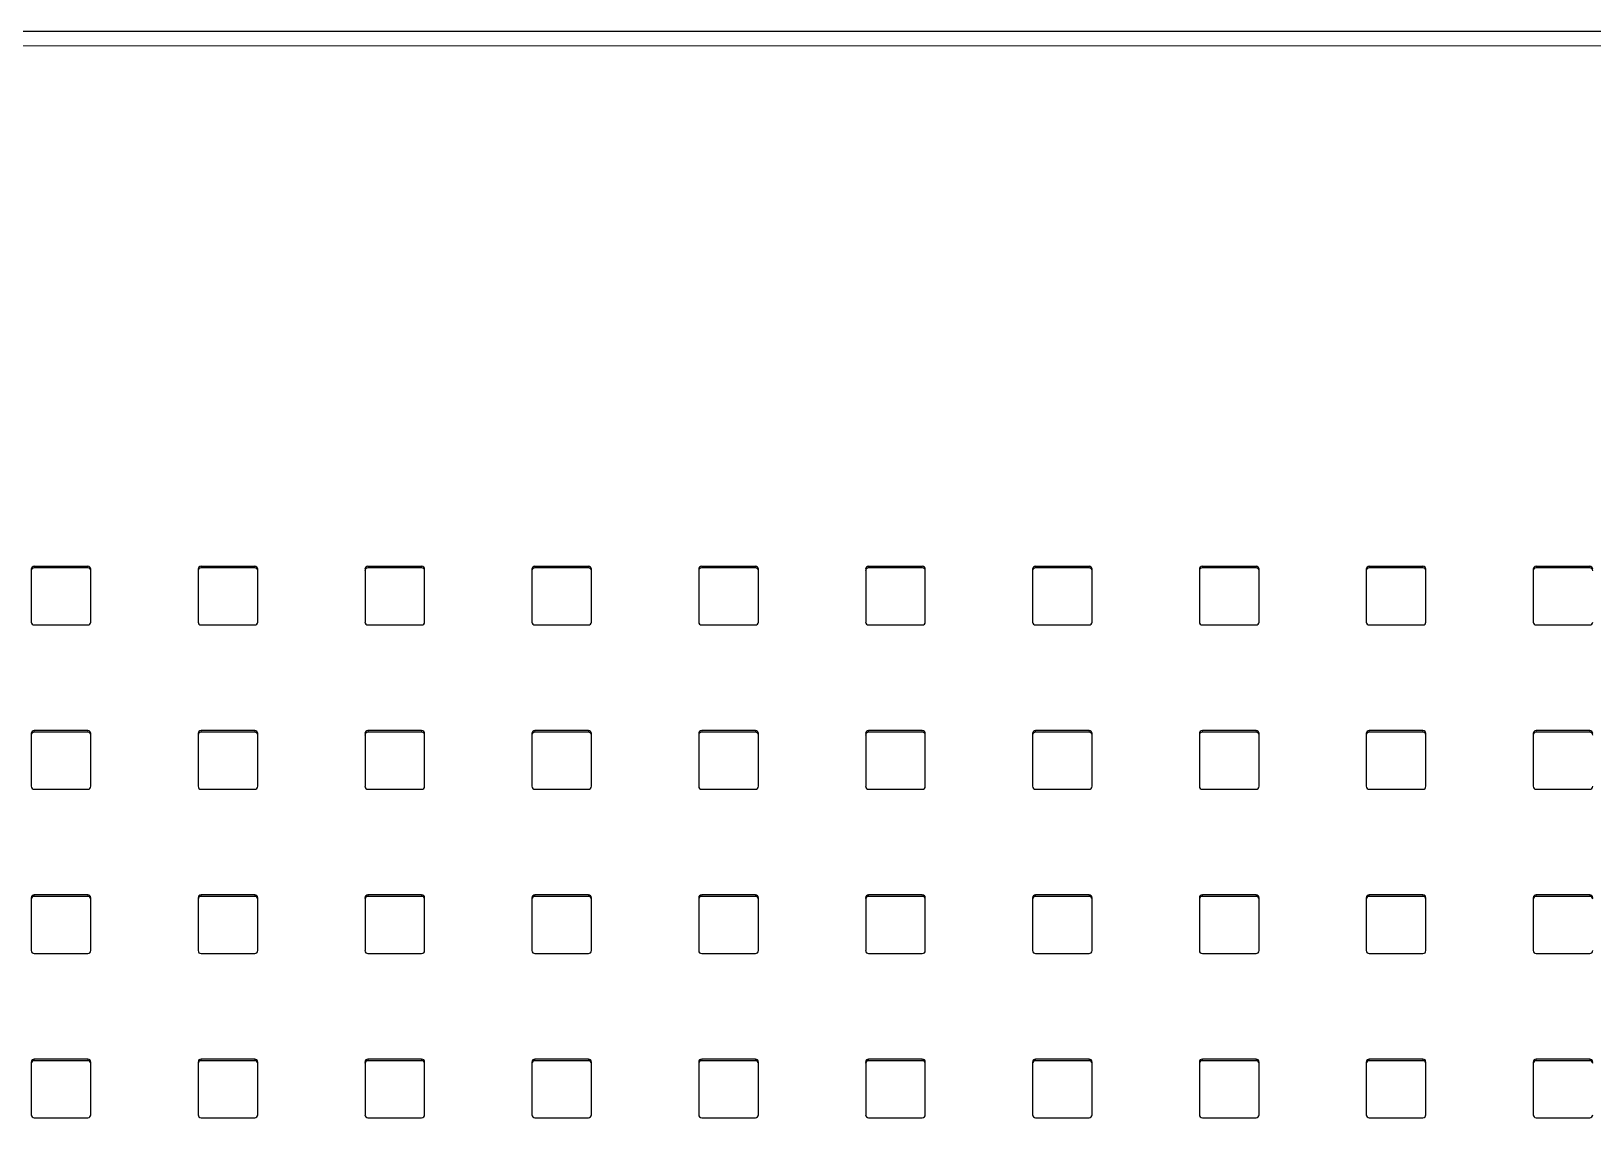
# Model space of a CAD drawing. Header units: millimetres. Extents: x -218071 to -203542, y 15363 to 51382.
# Drawn here: x -217550.5 to -217524.3, y 51363.8 to 51382.04 of the extents above; entities that cross this region are included whole.
import ezdxf

# ---------------------------------------------------------------- set-up
doc = ezdxf.new("R2010")
doc.units = ezdxf.units.MM
doc.header["$LTSCALE"] = 4
doc.layers.add('TPF-EQUIPEMENT', color=7, linetype='Continuous')

msp = doc.modelspace()

# ---------------------------------------------------------------- linework, layer by layer
at = {"layer": 'TPF-EQUIPEMENT', "color": 7, "linetype": 'Continuous', "lineweight": 25, "transparency": 33554671}
for p, q in [((-217638.703, 51382.036), (-217444.503, 51382.036)), ((-217550.502, 51373.004), (-217550.502, 51372.118)), ((-217549.552, 51373.053), (-217550.452, 51373.053)), ((-217549.552, 51373.027), (-217550.452, 51373.027)), ((-217549.502, 51372.118), (-217549.502, 51373.004)), ((-217547.702, 51373.004), (-217547.702, 51372.118)), ((-217546.752, 51373.053), (-217547.652, 51373.053)), ((-217546.752, 51373.027), (-217547.652, 51373.027)), ((-217546.702, 51372.118), (-217546.702, 51373.004)), ((-217544.902, 51373.004), (-217544.902, 51372.118)), ((-217543.952, 51373.053), (-217544.852, 51373.053)), ((-217543.952, 51373.027), (-217544.852, 51373.027)), ((-217543.902, 51372.118), (-217543.902, 51373.004)), ((-217542.102, 51373.004), (-217542.102, 51372.118)), ((-217541.152, 51373.053), (-217542.052, 51373.053)), ((-217541.152, 51373.027), (-217542.052, 51373.027)), ((-217541.102, 51372.118), (-217541.102, 51373.004)), ((-217539.302, 51373.004), (-217539.302, 51372.118)), ((-217538.352, 51373.053), (-217539.252, 51373.053)), ((-217538.352, 51373.027), (-217539.252, 51373.027)), ((-217538.302, 51372.118), (-217538.302, 51373.004)), ((-217536.502, 51373.004), (-217536.502, 51372.118)), ((-217535.552, 51373.053), (-217536.452, 51373.053)), ((-217535.552, 51373.027), (-217536.452, 51373.027)), ((-217535.502, 51372.118), (-217535.502, 51373.004)), ((-217533.702, 51373.004), (-217533.702, 51372.118)), ((-217532.752, 51373.053), (-217533.652, 51373.053)), ((-217532.752, 51373.027), (-217533.652, 51373.027)), ((-217532.702, 51372.118), (-217532.702, 51373.004)), ((-217530.902, 51373.004), (-217530.902, 51372.118)), ((-217529.952, 51373.053), (-217530.852, 51373.053)), ((-217529.952, 51373.027), (-217530.852, 51373.027)), ((-217529.902, 51372.118), (-217529.902, 51373.004)), ((-217528.102, 51373.004), (-217528.102, 51372.118)), ((-217527.152, 51373.053), (-217528.052, 51373.053)), ((-217527.152, 51373.027), (-217528.052, 51373.027)), ((-217527.102, 51372.118), (-217527.102, 51373.004)), ((-217525.302, 51373.004), (-217525.302, 51372.118)), ((-217524.352, 51373.053), (-217525.252, 51373.053)), ((-217524.352, 51373.027), (-217525.252, 51373.027)), ((-217550.452, 51372.069), (-217549.552, 51372.069)), ((-217547.652, 51372.069), (-217546.752, 51372.069)), ((-217544.852, 51372.069), (-217543.952, 51372.069)), ((-217542.052, 51372.069), (-217541.152, 51372.069)), ((-217539.252, 51372.069), (-217538.352, 51372.069)), ((-217536.452, 51372.069), (-217535.552, 51372.069)), ((-217533.652, 51372.069), (-217532.752, 51372.069)), ((-217530.852, 51372.069), (-217529.952, 51372.069)), ((-217528.052, 51372.069), (-217527.152, 51372.069)), ((-217525.252, 51372.069), (-217524.352, 51372.069)), ((-217550.502, 51370.247), (-217550.502, 51369.36)), ((-217549.552, 51370.296), (-217550.452, 51370.296)), ((-217549.552, 51370.27), (-217550.452, 51370.27)), ((-217549.502, 51369.36), (-217549.502, 51370.247)), ((-217547.702, 51370.247), (-217547.702, 51369.36)), ((-217546.752, 51370.296), (-217547.652, 51370.296)), ((-217546.752, 51370.27), (-217547.652, 51370.27)), ((-217546.702, 51369.36), (-217546.702, 51370.247)), ((-217544.902, 51370.247), (-217544.902, 51369.36)), ((-217543.952, 51370.296), (-217544.852, 51370.296)), ((-217543.952, 51370.27), (-217544.852, 51370.27)), ((-217543.902, 51369.36), (-217543.902, 51370.247)), ((-217542.102, 51370.247), (-217542.102, 51369.36)), ((-217541.152, 51370.296), (-217542.052, 51370.296)), ((-217541.152, 51370.27), (-217542.052, 51370.27)), ((-217541.102, 51369.36), (-217541.102, 51370.247)), ((-217539.302, 51370.247), (-217539.302, 51369.36)), ((-217538.352, 51370.296), (-217539.252, 51370.296)), ((-217538.352, 51370.27), (-217539.252, 51370.27)), ((-217538.302, 51369.36), (-217538.302, 51370.247)), ((-217536.502, 51370.247), (-217536.502, 51369.36)), ((-217535.552, 51370.296), (-217536.452, 51370.296)), ((-217535.552, 51370.27), (-217536.452, 51370.27)), ((-217535.502, 51369.36), (-217535.502, 51370.247)), ((-217533.702, 51370.247), (-217533.702, 51369.36)), ((-217532.752, 51370.296), (-217533.652, 51370.296)), ((-217532.752, 51370.27), (-217533.652, 51370.27)), ((-217532.702, 51369.36), (-217532.702, 51370.247)), ((-217530.902, 51370.247), (-217530.902, 51369.36)), ((-217529.952, 51370.296), (-217530.852, 51370.296)), ((-217529.952, 51370.27), (-217530.852, 51370.27)), ((-217529.902, 51369.36), (-217529.902, 51370.247)), ((-217528.102, 51370.247), (-217528.102, 51369.36)), ((-217527.152, 51370.296), (-217528.052, 51370.296)), ((-217527.152, 51370.27), (-217528.052, 51370.27)), ((-217527.102, 51369.36), (-217527.102, 51370.247)), ((-217525.302, 51370.247), (-217525.302, 51369.36)), ((-217524.352, 51370.296), (-217525.252, 51370.296)), ((-217524.352, 51370.27), (-217525.252, 51370.27)), ((-217550.452, 51369.311), (-217549.552, 51369.311)), ((-217547.652, 51369.311), (-217546.752, 51369.311)), ((-217544.852, 51369.311), (-217543.952, 51369.311)), ((-217542.052, 51369.311), (-217541.152, 51369.311)), ((-217539.252, 51369.311), (-217538.352, 51369.311)), ((-217536.452, 51369.311), (-217535.552, 51369.311)), ((-217533.652, 51369.311), (-217532.752, 51369.311)), ((-217530.852, 51369.311), (-217529.952, 51369.311)), ((-217528.052, 51369.311), (-217527.152, 51369.311)), ((-217525.252, 51369.311), (-217524.352, 51369.311)), ((-217550.502, 51367.489), (-217550.502, 51366.603)), ((-217549.552, 51367.538), (-217550.452, 51367.538)), ((-217549.552, 51367.512), (-217550.452, 51367.512)), ((-217549.502, 51366.603), (-217549.502, 51367.489)), ((-217547.702, 51367.489), (-217547.702, 51366.603)), ((-217546.752, 51367.538), (-217547.652, 51367.538)), ((-217546.752, 51367.512), (-217547.652, 51367.512)), ((-217546.702, 51366.603), (-217546.702, 51367.489)), ((-217544.902, 51367.489), (-217544.902, 51366.603)), ((-217543.952, 51367.538), (-217544.852, 51367.538)), ((-217543.952, 51367.512), (-217544.852, 51367.512)), ((-217543.902, 51366.603), (-217543.902, 51367.489)), ((-217542.102, 51367.489), (-217542.102, 51366.603)), ((-217541.152, 51367.538), (-217542.052, 51367.538)), ((-217541.152, 51367.512), (-217542.052, 51367.512)), ((-217541.102, 51366.603), (-217541.102, 51367.489)), ((-217539.302, 51367.489), (-217539.302, 51366.603)), ((-217538.352, 51367.538), (-217539.252, 51367.538)), ((-217538.352, 51367.512), (-217539.252, 51367.512)), ((-217538.302, 51366.603), (-217538.302, 51367.489)), ((-217536.502, 51367.489), (-217536.502, 51366.603)), ((-217535.552, 51367.538), (-217536.452, 51367.538)), ((-217535.552, 51367.512), (-217536.452, 51367.512)), ((-217535.502, 51366.603), (-217535.502, 51367.489)), ((-217533.702, 51367.489), (-217533.702, 51366.603)), ((-217532.752, 51367.538), (-217533.652, 51367.538)), ((-217532.752, 51367.512), (-217533.652, 51367.512)), ((-217532.702, 51366.603), (-217532.702, 51367.489)), ((-217530.902, 51367.489), (-217530.902, 51366.603)), ((-217529.952, 51367.538), (-217530.852, 51367.538)), ((-217529.952, 51367.512), (-217530.852, 51367.512)), ((-217529.902, 51366.603), (-217529.902, 51367.489)), ((-217528.102, 51367.489), (-217528.102, 51366.603)), ((-217527.152, 51367.538), (-217528.052, 51367.538)), ((-217527.152, 51367.512), (-217528.052, 51367.512)), ((-217527.102, 51366.603), (-217527.102, 51367.489)), ((-217525.302, 51367.489), (-217525.302, 51366.603)), ((-217524.352, 51367.538), (-217525.252, 51367.538)), ((-217524.352, 51367.512), (-217525.252, 51367.512)), ((-217550.452, 51366.554), (-217549.552, 51366.554)), ((-217547.652, 51366.554), (-217546.752, 51366.554)), ((-217544.852, 51366.554), (-217543.952, 51366.554)), ((-217542.052, 51366.554), (-217541.152, 51366.554)), ((-217539.252, 51366.554), (-217538.352, 51366.554)), ((-217536.452, 51366.554), (-217535.552, 51366.554)), ((-217533.652, 51366.554), (-217532.752, 51366.554)), ((-217530.852, 51366.554), (-217529.952, 51366.554)), ((-217528.052, 51366.554), (-217527.152, 51366.554)), ((-217525.252, 51366.554), (-217524.352, 51366.554)), ((-217550.502, 51364.732), (-217550.502, 51363.845)), ((-217549.552, 51364.781), (-217550.452, 51364.781)), ((-217549.552, 51364.755), (-217550.452, 51364.755)), ((-217549.502, 51363.845), (-217549.502, 51364.732)), ((-217547.702, 51364.732), (-217547.702, 51363.845)), ((-217546.752, 51364.781), (-217547.652, 51364.781)), ((-217546.752, 51364.755), (-217547.652, 51364.755)), ((-217546.702, 51363.845), (-217546.702, 51364.732)), ((-217544.902, 51364.732), (-217544.902, 51363.845)), ((-217543.952, 51364.781), (-217544.852, 51364.781)), ((-217543.952, 51364.755), (-217544.852, 51364.755)), ((-217543.902, 51363.845), (-217543.902, 51364.732)), ((-217542.102, 51364.732), (-217542.102, 51363.845)), ((-217541.152, 51364.781), (-217542.052, 51364.781)), ((-217541.152, 51364.755), (-217542.052, 51364.755)), ((-217541.102, 51363.845), (-217541.102, 51364.732)), ((-217539.302, 51364.732), (-217539.302, 51363.845)), ((-217538.352, 51364.781), (-217539.252, 51364.781)), ((-217538.352, 51364.755), (-217539.252, 51364.755)), ((-217538.302, 51363.845), (-217538.302, 51364.732)), ((-217536.502, 51364.732), (-217536.502, 51363.845)), ((-217535.552, 51364.781), (-217536.452, 51364.781)), ((-217535.552, 51364.755), (-217536.452, 51364.755)), ((-217535.502, 51363.845), (-217535.502, 51364.732)), ((-217533.702, 51364.732), (-217533.702, 51363.845)), ((-217532.752, 51364.781), (-217533.652, 51364.781)), ((-217532.752, 51364.755), (-217533.652, 51364.755)), ((-217532.702, 51363.845), (-217532.702, 51364.732)), ((-217530.902, 51364.732), (-217530.902, 51363.845)), ((-217529.952, 51364.781), (-217530.852, 51364.781)), ((-217529.952, 51364.755), (-217530.852, 51364.755)), ((-217529.902, 51363.845), (-217529.902, 51364.732)), ((-217528.102, 51364.732), (-217528.102, 51363.845)), ((-217527.152, 51364.781), (-217528.052, 51364.781)), ((-217527.152, 51364.755), (-217528.052, 51364.755)), ((-217527.102, 51363.845), (-217527.102, 51364.732)), ((-217525.302, 51364.732), (-217525.302, 51363.845)), ((-217524.352, 51364.781), (-217525.252, 51364.781)), ((-217524.352, 51364.755), (-217525.252, 51364.755)), ((-217550.452, 51363.796), (-217549.552, 51363.796)), ((-217547.652, 51363.796), (-217546.752, 51363.796)), ((-217544.852, 51363.796), (-217543.952, 51363.796)), ((-217542.052, 51363.796), (-217541.152, 51363.796)), ((-217539.252, 51363.796), (-217538.352, 51363.796)), ((-217536.452, 51363.796), (-217535.552, 51363.796)), ((-217533.652, 51363.796), (-217532.752, 51363.796)), ((-217530.852, 51363.796), (-217529.952, 51363.796)), ((-217528.052, 51363.796), (-217527.152, 51363.796)), ((-217525.252, 51363.796), (-217524.352, 51363.796))]:
    msp.add_line(p, q, dxfattribs=at)
at = {"layer": 'TPF-EQUIPEMENT', "color": 8, "linetype": 'Continuous', "lineweight": 18, "transparency": 33554671}
for p, q in [((-217638.703, 51381.788), (-217444.503, 51381.788)), ((-217550.452, 51373.027), (-217550.452, 51373.053)), ((-217549.552, 51373.027), (-217549.552, 51373.053)), ((-217547.652, 51373.027), (-217547.652, 51373.053)), ((-217546.752, 51373.027), (-217546.752, 51373.053)), ((-217544.852, 51373.027), (-217544.852, 51373.053)), ((-217543.952, 51373.027), (-217543.952, 51373.053)), ((-217542.052, 51373.027), (-217542.052, 51373.053)), ((-217541.152, 51373.027), (-217541.152, 51373.053)), ((-217539.252, 51373.027), (-217539.252, 51373.053)), ((-217538.352, 51373.027), (-217538.352, 51373.053)), ((-217536.452, 51373.027), (-217536.452, 51373.053)), ((-217535.552, 51373.027), (-217535.552, 51373.053)), ((-217533.652, 51373.027), (-217533.652, 51373.053)), ((-217532.752, 51373.027), (-217532.752, 51373.053)), ((-217530.852, 51373.027), (-217530.852, 51373.053)), ((-217529.952, 51373.027), (-217529.952, 51373.053)), ((-217528.052, 51373.027), (-217528.052, 51373.053)), ((-217527.152, 51373.027), (-217527.152, 51373.053)), ((-217525.252, 51373.027), (-217525.252, 51373.053)), ((-217524.352, 51373.027), (-217524.352, 51373.053)), ((-217550.452, 51370.27), (-217550.452, 51370.296)), ((-217549.552, 51370.27), (-217549.552, 51370.296)), ((-217547.652, 51370.27), (-217547.652, 51370.296)), ((-217546.752, 51370.27), (-217546.752, 51370.296)), ((-217544.852, 51370.27), (-217544.852, 51370.296)), ((-217543.952, 51370.27), (-217543.952, 51370.296)), ((-217542.052, 51370.27), (-217542.052, 51370.296)), ((-217541.152, 51370.27), (-217541.152, 51370.296)), ((-217539.252, 51370.27), (-217539.252, 51370.296)), ((-217538.352, 51370.27), (-217538.352, 51370.296)), ((-217536.452, 51370.27), (-217536.452, 51370.296)), ((-217535.552, 51370.27), (-217535.552, 51370.296)), ((-217533.652, 51370.27), (-217533.652, 51370.296)), ((-217532.752, 51370.27), (-217532.752, 51370.296)), ((-217530.852, 51370.27), (-217530.852, 51370.296)), ((-217529.952, 51370.27), (-217529.952, 51370.296)), ((-217528.052, 51370.27), (-217528.052, 51370.296)), ((-217527.152, 51370.27), (-217527.152, 51370.296)), ((-217525.252, 51370.27), (-217525.252, 51370.296)), ((-217524.352, 51370.27), (-217524.352, 51370.296)), ((-217550.452, 51367.512), (-217550.452, 51367.538)), ((-217549.552, 51367.512), (-217549.552, 51367.538)), ((-217547.652, 51367.512), (-217547.652, 51367.538)), ((-217546.752, 51367.512), (-217546.752, 51367.538)), ((-217544.852, 51367.512), (-217544.852, 51367.538)), ((-217543.952, 51367.512), (-217543.952, 51367.538)), ((-217542.052, 51367.512), (-217542.052, 51367.538)), ((-217541.152, 51367.512), (-217541.152, 51367.538)), ((-217539.252, 51367.512), (-217539.252, 51367.538)), ((-217538.352, 51367.512), (-217538.352, 51367.538)), ((-217536.452, 51367.512), (-217536.452, 51367.538)), ((-217535.552, 51367.512), (-217535.552, 51367.538)), ((-217533.652, 51367.512), (-217533.652, 51367.538)), ((-217532.752, 51367.512), (-217532.752, 51367.538)), ((-217530.852, 51367.512), (-217530.852, 51367.538)), ((-217529.952, 51367.512), (-217529.952, 51367.538)), ((-217528.052, 51367.512), (-217528.052, 51367.538)), ((-217527.152, 51367.512), (-217527.152, 51367.538)), ((-217525.252, 51367.512), (-217525.252, 51367.538)), ((-217524.352, 51367.512), (-217524.352, 51367.538)), ((-217550.452, 51364.755), (-217550.452, 51364.781)), ((-217549.552, 51364.755), (-217549.552, 51364.781)), ((-217547.652, 51364.755), (-217547.652, 51364.781)), ((-217546.752, 51364.755), (-217546.752, 51364.781)), ((-217544.852, 51364.755), (-217544.852, 51364.781)), ((-217543.952, 51364.755), (-217543.952, 51364.781)), ((-217542.052, 51364.755), (-217542.052, 51364.781)), ((-217541.152, 51364.755), (-217541.152, 51364.781)), ((-217539.252, 51364.755), (-217539.252, 51364.781)), ((-217538.352, 51364.755), (-217538.352, 51364.781)), ((-217536.452, 51364.755), (-217536.452, 51364.781)), ((-217535.552, 51364.755), (-217535.552, 51364.781)), ((-217533.652, 51364.755), (-217533.652, 51364.781)), ((-217532.752, 51364.755), (-217532.752, 51364.781)), ((-217530.852, 51364.755), (-217530.852, 51364.781)), ((-217529.952, 51364.755), (-217529.952, 51364.781)), ((-217528.052, 51364.755), (-217528.052, 51364.781)), ((-217527.152, 51364.755), (-217527.152, 51364.781)), ((-217525.252, 51364.755), (-217525.252, 51364.781)), ((-217524.352, 51364.755), (-217524.352, 51364.781))]:
    msp.add_line(p, q, dxfattribs=at)
at = {"layer": 'TPF-EQUIPEMENT', "color": 7, "linetype": 'Continuous', "lineweight": 25, "transparency": 33554671}
for centre, start, end in [((-217550.453, 51373.004), 89.5648, 179.5581), ((-217550.453, 51372.978), 89.5648, 179.5581), ((-217549.552, 51373.004), 0.4419, 90.4352), ((-217549.552, 51372.978), 0.4419, 90.4352), ((-217547.653, 51373.004), 89.5648, 179.5581), ((-217547.653, 51372.978), 89.5648, 179.5581), ((-217546.752, 51373.004), 0.4419, 90.4352), ((-217546.752, 51372.978), 0.4419, 90.4352), ((-217544.853, 51373.004), 89.5648, 179.5581), ((-217544.853, 51372.978), 89.5648, 179.5581), ((-217543.952, 51373.004), 0.4419, 90.4352), ((-217543.952, 51372.978), 0.4419, 90.4352), ((-217542.053, 51373.004), 89.5648, 179.5581), ((-217542.053, 51372.978), 89.5648, 179.5581), ((-217541.152, 51373.004), 0.4419, 90.4352), ((-217541.152, 51372.978), 0.4419, 90.4352), ((-217539.253, 51373.004), 89.5648, 179.5581), ((-217539.253, 51372.978), 89.5648, 179.5581), ((-217538.352, 51373.004), 0.4419, 90.4352), ((-217538.352, 51372.978), 0.4419, 90.4352), ((-217536.453, 51373.004), 89.5648, 179.5581), ((-217536.453, 51372.978), 89.5648, 179.5581), ((-217535.552, 51373.004), 0.4419, 90.4352), ((-217535.552, 51372.978), 0.4419, 90.4352), ((-217533.653, 51373.004), 89.5648, 179.5581), ((-217533.653, 51372.978), 89.5648, 179.5581), ((-217532.752, 51373.004), 0.4419, 90.4352), ((-217532.752, 51372.978), 0.4419, 90.4352), ((-217530.853, 51373.004), 89.5648, 179.5581), ((-217530.853, 51372.978), 89.5648, 179.5581), ((-217529.952, 51373.004), 0.4419, 90.4352), ((-217529.952, 51372.978), 0.4419, 90.4352), ((-217528.053, 51373.004), 89.5648, 179.5581), ((-217528.053, 51372.978), 89.5648, 179.5581), ((-217527.152, 51373.004), 0.4419, 90.4352), ((-217527.152, 51372.978), 0.4419, 90.4352), ((-217525.253, 51373.004), 89.5648, 179.5581), ((-217525.253, 51372.978), 89.5648, 179.5581), ((-217524.352, 51373.004), 0.4419, 90.4352), ((-217524.352, 51372.978), 0.4419, 90.4352), ((-217550.453, 51372.118), 180.4419, 270.4352), ((-217549.552, 51372.118), 269.5648, 359.5581), ((-217547.653, 51372.118), 180.4419, 270.4352), ((-217546.752, 51372.118), 269.5648, 359.5581), ((-217544.853, 51372.118), 180.4419, 270.4352), ((-217543.952, 51372.118), 269.5648, 359.5581), ((-217542.053, 51372.118), 180.4419, 270.4352), ((-217541.152, 51372.118), 269.5648, 359.5581), ((-217539.253, 51372.118), 180.4419, 270.4352), ((-217538.352, 51372.118), 269.5648, 359.5581), ((-217536.453, 51372.118), 180.4419, 270.4352), ((-217535.552, 51372.118), 269.5648, 359.5581), ((-217533.653, 51372.118), 180.4419, 270.4352), ((-217532.752, 51372.118), 269.5648, 359.5581), ((-217530.853, 51372.118), 180.4419, 270.4352), ((-217529.952, 51372.118), 269.5648, 359.5581), ((-217528.053, 51372.118), 180.4419, 270.4352), ((-217527.152, 51372.118), 269.5648, 359.5581), ((-217525.253, 51372.118), 180.4419, 270.4352), ((-217524.352, 51372.118), 269.5648, 359.5581), ((-217550.453, 51370.246), 89.5648, 179.5581), ((-217550.453, 51370.22), 89.5648, 179.5581), ((-217549.552, 51370.246), 0.4419, 90.4352), ((-217549.552, 51370.22), 0.4419, 90.4352), ((-217547.653, 51370.246), 89.5648, 179.5581), ((-217547.653, 51370.22), 89.5648, 179.5581), ((-217546.752, 51370.246), 0.4419, 90.4352), ((-217546.752, 51370.22), 0.4419, 90.4352), ((-217544.853, 51370.246), 89.5648, 179.5581), ((-217544.853, 51370.22), 89.5648, 179.5581), ((-217543.952, 51370.246), 0.4419, 90.4352), ((-217543.952, 51370.22), 0.4419, 90.4352), ((-217542.053, 51370.246), 89.5648, 179.5581), ((-217542.053, 51370.22), 89.5648, 179.5581), ((-217541.152, 51370.246), 0.4419, 90.4352), ((-217541.152, 51370.22), 0.4419, 90.4352), ((-217539.253, 51370.246), 89.5648, 179.5581), ((-217539.253, 51370.22), 89.5648, 179.5581), ((-217538.352, 51370.246), 0.4419, 90.4352), ((-217538.352, 51370.22), 0.4419, 90.4352), ((-217536.453, 51370.246), 89.5648, 179.5581), ((-217536.453, 51370.22), 89.5648, 179.5581), ((-217535.552, 51370.246), 0.4419, 90.4352), ((-217535.552, 51370.22), 0.4419, 90.4352), ((-217533.653, 51370.246), 89.5648, 179.5581), ((-217533.653, 51370.22), 89.5648, 179.5581), ((-217532.752, 51370.246), 0.4419, 90.4352), ((-217532.752, 51370.22), 0.4419, 90.4352), ((-217530.853, 51370.246), 89.5648, 179.5581), ((-217530.853, 51370.22), 89.5648, 179.5581), ((-217529.952, 51370.246), 0.4419, 90.4352), ((-217529.952, 51370.22), 0.4419, 90.4352), ((-217528.053, 51370.246), 89.5648, 179.5581), ((-217528.053, 51370.22), 89.5648, 179.5581), ((-217527.152, 51370.246), 0.4419, 90.4352), ((-217527.152, 51370.22), 0.4419, 90.4352), ((-217525.253, 51370.246), 89.5648, 179.5581), ((-217525.253, 51370.22), 89.5648, 179.5581), ((-217524.352, 51370.246), 0.4419, 90.4352), ((-217524.352, 51370.22), 0.4419, 90.4352), ((-217550.453, 51369.361), 180.4419, 270.4352), ((-217549.552, 51369.361), 269.5648, 359.5581), ((-217547.653, 51369.361), 180.4419, 270.4352), ((-217546.752, 51369.361), 269.5648, 359.5581), ((-217544.853, 51369.361), 180.4419, 270.4352), ((-217543.952, 51369.361), 269.5648, 359.5581), ((-217542.053, 51369.361), 180.4419, 270.4352), ((-217541.152, 51369.361), 269.5648, 359.5581), ((-217539.253, 51369.361), 180.4419, 270.4352), ((-217538.352, 51369.361), 269.5648, 359.5581), ((-217536.453, 51369.361), 180.4419, 270.4352), ((-217535.552, 51369.361), 269.5648, 359.5581), ((-217533.653, 51369.361), 180.4419, 270.4352), ((-217532.752, 51369.361), 269.5648, 359.5581), ((-217530.853, 51369.361), 180.4419, 270.4352), ((-217529.952, 51369.361), 269.5648, 359.5581), ((-217528.053, 51369.361), 180.4419, 270.4352), ((-217527.152, 51369.361), 269.5648, 359.5581), ((-217525.253, 51369.361), 180.4419, 270.4352), ((-217524.352, 51369.361), 269.5648, 359.5581), ((-217550.453, 51367.489), 89.5648, 179.5581), ((-217550.453, 51367.463), 89.5648, 179.5581), ((-217549.552, 51367.489), 0.4419, 90.4352), ((-217549.552, 51367.463), 0.4419, 90.4352), ((-217547.653, 51367.489), 89.5648, 179.5581), ((-217547.653, 51367.463), 89.5648, 179.5581), ((-217546.752, 51367.489), 0.4419, 90.4352), ((-217546.752, 51367.463), 0.4419, 90.4352), ((-217544.853, 51367.489), 89.5648, 179.5581), ((-217544.853, 51367.463), 89.5648, 179.5581), ((-217543.952, 51367.489), 0.4419, 90.4352), ((-217543.952, 51367.463), 0.4419, 90.4352), ((-217542.053, 51367.489), 89.5648, 179.5581), ((-217542.053, 51367.463), 89.5648, 179.5581), ((-217541.152, 51367.489), 0.4419, 90.4352), ((-217541.152, 51367.463), 0.4419, 90.4352), ((-217539.253, 51367.489), 89.5648, 179.5581), ((-217539.253, 51367.463), 89.5648, 179.5581), ((-217538.352, 51367.489), 0.4419, 90.4352), ((-217538.352, 51367.463), 0.4419, 90.4352), ((-217536.453, 51367.489), 89.5648, 179.5581), ((-217536.453, 51367.463), 89.5648, 179.5581), ((-217535.552, 51367.489), 0.4419, 90.4352), ((-217535.552, 51367.463), 0.4419, 90.4352), ((-217533.653, 51367.489), 89.5648, 179.5581), ((-217533.653, 51367.463), 89.5648, 179.5581), ((-217532.752, 51367.489), 0.4419, 90.4352), ((-217532.752, 51367.463), 0.4419, 90.4352), ((-217530.853, 51367.489), 89.5648, 179.5581), ((-217530.853, 51367.463), 89.5648, 179.5581), ((-217529.952, 51367.489), 0.4419, 90.4352), ((-217529.952, 51367.463), 0.4419, 90.4352), ((-217528.053, 51367.489), 89.5648, 179.5581), ((-217528.053, 51367.463), 89.5648, 179.5581), ((-217527.152, 51367.489), 0.4419, 90.4352), ((-217527.152, 51367.463), 0.4419, 90.4352), ((-217525.253, 51367.489), 89.5648, 179.5581), ((-217525.253, 51367.463), 89.5648, 179.5581), ((-217524.352, 51367.489), 0.4419, 90.4352), ((-217524.352, 51367.463), 0.4419, 90.4352), ((-217550.453, 51366.603), 180.4419, 270.4352), ((-217549.552, 51366.603), 269.5648, 359.5581), ((-217547.653, 51366.603), 180.4419, 270.4352), ((-217546.752, 51366.603), 269.5648, 359.5581), ((-217544.853, 51366.603), 180.4419, 270.4352), ((-217543.952, 51366.603), 269.5648, 359.5581), ((-217542.053, 51366.603), 180.4419, 270.4352), ((-217541.152, 51366.603), 269.5648, 359.5581), ((-217539.253, 51366.603), 180.4419, 270.4352), ((-217538.352, 51366.603), 269.5648, 359.5581), ((-217536.453, 51366.603), 180.4419, 270.4352), ((-217535.552, 51366.603), 269.5648, 359.5581), ((-217533.653, 51366.603), 180.4419, 270.4352), ((-217532.752, 51366.603), 269.5648, 359.5581), ((-217530.853, 51366.603), 180.4419, 270.4352), ((-217529.952, 51366.603), 269.5648, 359.5581), ((-217528.053, 51366.603), 180.4419, 270.4352), ((-217527.152, 51366.603), 269.5648, 359.5581), ((-217525.253, 51366.603), 180.4419, 270.4352), ((-217524.352, 51366.603), 269.5648, 359.5581), ((-217550.453, 51364.731), 89.5648, 179.5581), ((-217550.453, 51364.705), 89.5648, 179.5581), ((-217549.552, 51364.731), 0.4419, 90.4352), ((-217549.552, 51364.705), 0.4419, 90.4352), ((-217547.653, 51364.731), 89.5648, 179.5581), ((-217547.653, 51364.705), 89.5648, 179.5581), ((-217546.752, 51364.731), 0.4419, 90.4352), ((-217546.752, 51364.705), 0.4419, 90.4352), ((-217544.853, 51364.731), 89.5648, 179.5581), ((-217544.853, 51364.705), 89.5648, 179.5581), ((-217543.952, 51364.731), 0.4419, 90.4352), ((-217543.952, 51364.705), 0.4419, 90.4352), ((-217542.053, 51364.731), 89.5648, 179.5581), ((-217542.053, 51364.705), 89.5648, 179.5581), ((-217541.152, 51364.731), 0.4419, 90.4352), ((-217541.152, 51364.705), 0.4419, 90.4352), ((-217539.253, 51364.731), 89.5648, 179.5581), ((-217539.253, 51364.705), 89.5648, 179.5581), ((-217538.352, 51364.731), 0.4419, 90.4352), ((-217538.352, 51364.705), 0.4419, 90.4352), ((-217536.453, 51364.731), 89.5648, 179.5581), ((-217536.453, 51364.705), 89.5648, 179.5581), ((-217535.552, 51364.731), 0.4419, 90.4352), ((-217535.552, 51364.705), 0.4419, 90.4352), ((-217533.653, 51364.731), 89.5648, 179.5581), ((-217533.653, 51364.705), 89.5648, 179.5581), ((-217532.752, 51364.731), 0.4419, 90.4352), ((-217532.752, 51364.705), 0.4419, 90.4352), ((-217530.853, 51364.731), 89.5648, 179.5581), ((-217530.853, 51364.705), 89.5648, 179.5581), ((-217529.952, 51364.731), 0.4419, 90.4352), ((-217529.952, 51364.705), 0.4419, 90.4352), ((-217528.053, 51364.731), 89.5648, 179.5581), ((-217528.053, 51364.705), 89.5648, 179.5581), ((-217527.152, 51364.731), 0.4419, 90.4352), ((-217527.152, 51364.705), 0.4419, 90.4352), ((-217525.253, 51364.731), 89.5648, 179.5581), ((-217525.253, 51364.705), 89.5648, 179.5581), ((-217524.352, 51364.731), 0.4419, 90.4352), ((-217524.352, 51364.705), 0.4419, 90.4352), ((-217550.453, 51363.846), 180.4419, 270.4352), ((-217549.552, 51363.846), 269.5648, 359.5581), ((-217547.653, 51363.846), 180.4419, 270.4352), ((-217546.752, 51363.846), 269.5648, 359.5581), ((-217544.853, 51363.846), 180.4419, 270.4352), ((-217543.952, 51363.846), 269.5648, 359.5581), ((-217542.053, 51363.846), 180.4419, 270.4352), ((-217541.152, 51363.846), 269.5648, 359.5581), ((-217539.253, 51363.846), 180.4419, 270.4352), ((-217538.352, 51363.846), 269.5648, 359.5581), ((-217536.453, 51363.846), 180.4419, 270.4352), ((-217535.552, 51363.846), 269.5648, 359.5581), ((-217533.653, 51363.846), 180.4419, 270.4352), ((-217532.752, 51363.846), 269.5648, 359.5581), ((-217530.853, 51363.846), 180.4419, 270.4352), ((-217529.952, 51363.846), 269.5648, 359.5581), ((-217528.053, 51363.846), 180.4419, 270.4352), ((-217527.152, 51363.846), 269.5648, 359.5581), ((-217525.253, 51363.846), 180.4419, 270.4352), ((-217524.352, 51363.846), 269.5648, 359.5581)]:
    msp.add_arc(centre, 0.0496, start, end, dxfattribs=at)

doc.saveas('drawing.dxf')
